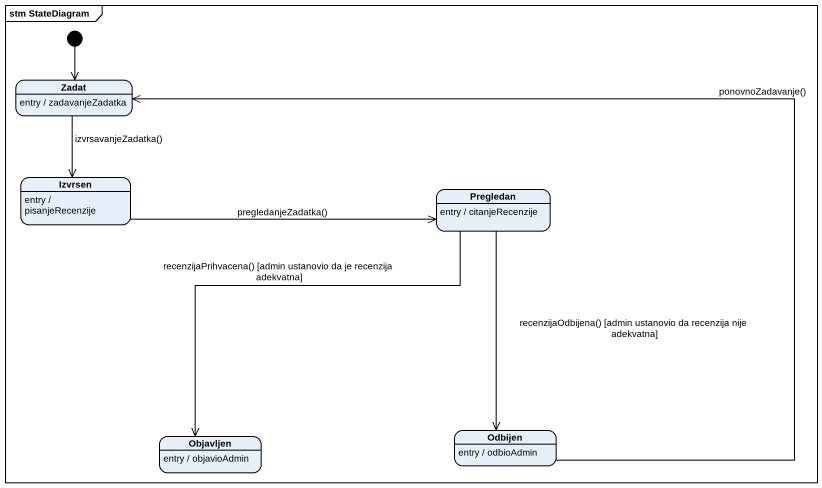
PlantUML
@startuml
mainframe stm StateDiagram
hide empty description
state Zadat
Zadat : entry / zadavanjeZadatka
state Izvrsen
Izvrsen : entry / pisanjeRecenzije
state Pregledan
Pregledan : entry / citanjeRecenzije
state Odbijen
Odbijen : entry / odbioAdmin
state Objavljen
Objavljen : entry / objavioAdmin
[*] --> Zadat
Zadat --> Izvrsen : izvrsavanjeZadatka()
Izvrsen -right-> Pregledan : pregledanjeZadatka()
Pregledan --> Odbijen : recenzijaOdbijena() [admin ustanovio da recenzija nije adekvatna]
Pregledan --> Objavljen : recenzijaPrihvacena() [admin ustanovio da je recenzija adekvatna]
Odbijen -up-> Zadat : ponovnoZadavanje()
@enduml
